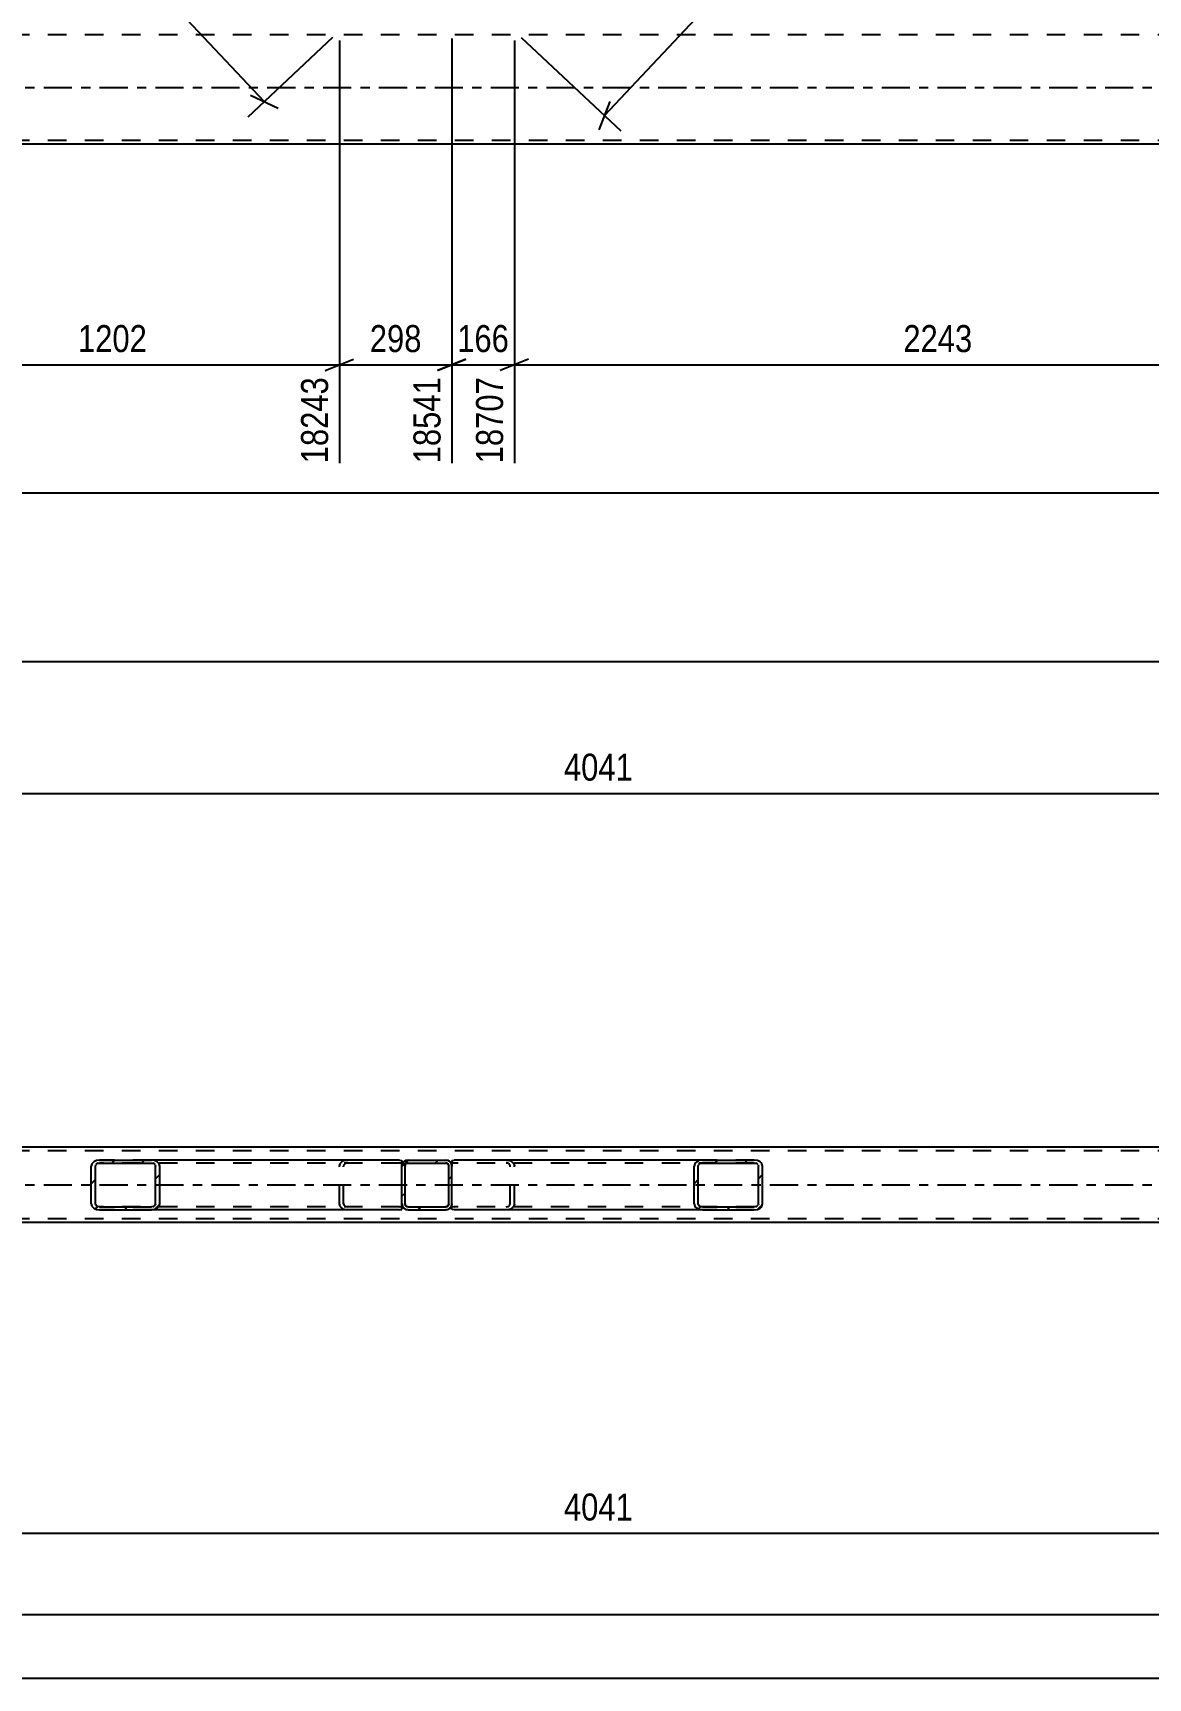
# Model space of a CAD drawing. Header units: millimetres. Extents: x -178 to 1011, y -683 to 158.
# Drawn here: x 657.3 to 775.4, y -296.2 to -121.8 of the extents above; entities that cross this region are included whole.
import ezdxf

# ---------------------------------------------------------------- set-up
doc = ezdxf.new("R2010")
doc.units = ezdxf.units.MM
doc.linetypes.add('DXK_LINE_DOT2', pattern=[3.9198, 1.9599, -1.9599])
doc.linetypes.add('DXK_LINE_DOT3', pattern=[5.9187, 2.979, -0.9799, 0.9799, -0.9799])
doc.styles.add('Arial Narrow', font='ARIALN.TTF', dxfattribs={"height": 0.2})

# ---------------------------------------------------------------- blocks, each defined once
blk = doc.blocks.new('Part-570387747-8058 - 7586')
at = {"color": 7, "linetype": 'DXK_LINE_DOT2'}
for p, q in [((798, -122), (-40, -122)), ((798, -133.2), (-40, -133.2)), ((798, -133.6), (-27.5, -133.6))]:
    blk.add_line(p, q, dxfattribs=at)
at = {"color": 7, "linetype": 'DXK_LINE_DOT3'}
blk.add_line((-40, -127.6), (798, -127.6), dxfattribs=at)
at = {"color": 2, "linetype": 'Continuous'}
blk.add_line((793.2, -133.6), (645.5, -133.6), dxfattribs=at)
blk = doc.blocks.new('Part-570387747-6409 - 6363')
at = {"linetype": 'Continuous'}
h = blk.add_hatch(dxfattribs=at)
h.set_pattern_fill('', scale=0.7, style=0, pattern_type=0)
h.set_pattern_definition([(45, (701.2457, -246.533), (-1.57154, 1.57154), [])])
h.paths.add_polyline_path([(701, -246.58), (701.25, -246.53), (701.45, -246.39), (701.59, -246.19), (701.64, -245.94), (701.64, -241.94), (701.59, -241.7), (701.45, -241.49), (701.25, -241.35), (701, -241.3), (697, -241.3), (696.76, -241.35), (696.55, -241.49), (696.41, -241.7), (696.36, -241.94), (696.36, -245.94), (696.41, -246.19), (696.55, -246.39), (696.76, -246.53), (697, -246.58)])
h.paths.add_polyline_path([(696.88, -246.24), (696.77, -246.17), (696.71, -246.06), (696.68, -245.94), (696.68, -241.94), (696.71, -241.82), (696.77, -241.72), (696.88, -241.65), (697, -241.62), (701, -241.62), (701.12, -241.65), (701.23, -241.72), (701.3, -241.82), (701.32, -241.94), (701.32, -245.94), (701.3, -246.06), (701.23, -246.17), (701.12, -246.24), (701, -246.26), (697, -246.26)])
at = {"color": 7, "linetype": 'DXK_LINE_DOT2'}
for p, q in [((696.36, -241.94), (696.41, -241.7)), ((696.36, -245.94), (696.36, -241.94)), ((696.71, -241.82), (696.68, -241.94)), ((696.68, -245.94), (696.68, -241.94)), ((696.76, -241.35), (697, -241.3)), ((697, -241.62), (696.88, -241.65)), ((697, -241.3), (701, -241.3)), ((697, -241.62), (701, -241.62)), ((701, -241.3), (701.25, -241.35)), ((701.12, -241.65), (701, -241.62)), ((701.32, -241.94), (701.3, -241.82)), ((701.32, -245.94), (701.32, -241.94)), ((701.59, -241.7), (701.64, -241.94)), ((701.64, -245.94), (701.64, -241.94)), ((696.41, -246.19), (696.36, -245.94)), ((696.68, -245.94), (696.71, -246.06)), ((701.3, -246.06), (701.32, -245.94)), ((701.64, -245.94), (701.59, -246.19)), ((697, -246.58), (696.76, -246.53)), ((696.88, -246.24), (697, -246.26)), ((697, -246.26), (701, -246.26)), ((697, -246.58), (701, -246.58)), ((701, -246.26), (701.12, -246.24)), ((701.25, -246.53), (701, -246.58))]:
    blk.add_line(p, q, dxfattribs=at)
at = {"color": 2, "linetype": 'Continuous'}
for p, q in [((696.41, -241.7), (696.36, -241.94)), ((696.36, -245.94), (696.36, -241.94)), ((696.68, -241.94), (696.71, -241.82)), ((696.68, -245.94), (696.68, -241.94)), ((697, -241.3), (696.76, -241.35)), ((696.88, -241.65), (697, -241.62)), ((697, -241.3), (701, -241.3)), ((697, -241.62), (701, -241.62)), ((701.25, -241.35), (701, -241.3)), ((701, -241.62), (701.12, -241.65)), ((701.3, -241.82), (701.32, -241.94)), ((701.32, -245.94), (701.32, -241.94)), ((701.64, -241.94), (701.59, -241.7)), ((701.64, -245.94), (701.64, -241.94)), ((696.36, -245.94), (696.41, -246.19)), ((696.71, -246.06), (696.68, -245.94)), ((701.32, -245.94), (701.3, -246.06)), ((701.59, -246.19), (701.64, -245.94)), ((696.76, -246.53), (697, -246.58)), ((697, -246.26), (696.88, -246.24)), ((697, -246.26), (701, -246.26)), ((697, -246.58), (701, -246.58)), ((701.12, -246.24), (701, -246.26)), ((701, -246.58), (701.25, -246.53))]:
    blk.add_line(p, q, dxfattribs=at)
at = {"color": 7, "linetype": 'DXK_LINE_DOT2'}
for centre, radius, start, end in [((697, -241.94), 0.64, 112.5, 157.5), ((697, -241.94), 0.32, 112.5, 157.5), ((701, -241.94), 0.32, 22.5, 67.5), ((701, -241.94), 0.64, 22.5, 67.5), ((697, -245.94), 0.64, 202.5, 247.5), ((697, -245.94), 0.32, 202.5, 247.5), ((701, -245.94), 0.32, 292.5, 337.5), ((701, -245.94), 0.64, 292.5, 337.5)]:
    blk.add_arc(centre, radius, start, end, dxfattribs=at)
at = {"color": 2, "linetype": 'Continuous'}
for centre, radius, start, end in [((697, -241.94), 0.64, 112.5, 157.5), ((697, -241.94), 0.32, 112.5, 157.5), ((701, -241.94), 0.32, 22.5, 67.5), ((701, -241.94), 0.64, 22.5, 67.5), ((697, -245.94), 0.64, 202.5, 247.5), ((697, -245.94), 0.32, 202.5, 247.5), ((701, -245.94), 0.32, 292.5, 337.5), ((701, -245.94), 0.64, 292.5, 337.5)]:
    blk.add_arc(centre, radius, start, end, dxfattribs=at)
blk = doc.blocks.new('Part-570387747-6525 - 6363')
at = {"color": 7, "linetype": 'DXK_LINE_DOT2'}
for p, q in [((798, -240.34), (-40, -240.34)), ((798, -247.54), (-40, -247.54))]:
    blk.add_line(p, q, dxfattribs=at)
at = {"color": 2, "linetype": 'Continuous'}
for p, q in [((793.2, -239.94), (-35.2, -239.94)), ((793.2, -247.94), (-35.2, -247.94))]:
    blk.add_line(p, q, dxfattribs=at)
at = {"color": 7, "linetype": 'DXK_LINE_DOT3'}
blk.add_line((-40, -243.94), (798, -243.94), dxfattribs=at)
blk = doc.blocks.new('Part-570387747-6592 - 6363')
at = {"linetype": 'Continuous'}
h = blk.add_hatch(dxfattribs=at)
h.set_pattern_fill('', scale=0.7, style=0, pattern_type=0)
h.set_pattern_definition([(45, (734.0182, -246.533), (-1.57154, 1.57154), [])])
h.paths.add_polyline_path([(733.68, -246.58), (734.02, -246.53), (734.3, -246.39), (734.49, -246.19), (734.56, -245.94), (734.56, -241.94), (734.49, -241.7), (734.3, -241.49), (734.02, -241.35), (733.68, -241.3), (728.19, -241.3), (727.85, -241.35), (727.57, -241.49), (727.38, -241.7), (727.31, -241.94), (727.31, -245.94), (727.38, -246.19), (727.57, -246.39), (727.85, -246.53), (728.19, -246.58)])
h.paths.add_polyline_path([(728.02, -246.24), (727.88, -246.17), (727.79, -246.06), (727.75, -245.94), (727.75, -241.94), (727.79, -241.82), (727.88, -241.72), (728.02, -241.65), (728.19, -241.62), (733.68, -241.62), (733.85, -241.65), (733.99, -241.72), (734.09, -241.82), (734.12, -241.94), (734.12, -245.94), (734.09, -246.06), (733.99, -246.17), (733.85, -246.24), (733.68, -246.26), (728.19, -246.26)])
at = {"color": 2, "linetype": 'Continuous'}
for p, q in [((701.64, -241.34), (701.9, -241.3)), ((701.64, -241.34), (701.64, -241.94)), ((728.19, -241.3), (701.9, -241.3)), ((727.38, -241.7), (727.31, -241.94)), ((727.31, -245.94), (727.31, -241.94)), ((727.75, -241.94), (727.79, -241.82)), ((727.75, -245.94), (727.75, -241.94)), ((728.19, -241.3), (727.85, -241.35)), ((728.02, -241.65), (728.19, -241.62)), ((728.19, -241.3), (733.68, -241.3)), ((728.19, -241.62), (733.68, -241.62)), ((734.02, -241.35), (733.68, -241.3)), ((733.68, -241.62), (733.85, -241.65)), ((734.09, -241.82), (734.12, -241.94)), ((734.12, -245.94), (734.12, -241.94)), ((734.56, -241.94), (734.49, -241.7)), ((734.56, -245.94), (734.56, -241.94)), ((701.64, -246.53), (701.64, -245.94)), ((727.31, -245.94), (727.38, -246.19)), ((727.79, -246.06), (727.75, -245.94)), ((734.12, -245.94), (734.09, -246.06)), ((734.49, -246.19), (734.56, -245.94)), ((701.64, -246.54), (701.64, -246.53)), ((701.9, -246.58), (701.64, -246.54)), ((728.19, -246.58), (701.9, -246.58)), ((727.85, -246.53), (728.19, -246.58)), ((728.19, -246.26), (728.02, -246.24)), ((728.19, -246.26), (733.68, -246.26)), ((728.19, -246.58), (733.68, -246.58)), ((733.85, -246.24), (733.68, -246.26)), ((733.68, -246.58), (734.02, -246.53))]:
    blk.add_line(p, q, dxfattribs=at)
at = {"color": 7, "linetype": 'DXK_LINE_DOT2'}
for p, q in [((701.64, -241.34), (701.64, -241.69)), ((701.73, -241.65), (701.64, -241.69)), ((701.64, -246.39), (701.64, -241.94)), ((701.9, -241.62), (701.73, -241.65)), ((733.68, -241.62), (701.9, -241.62)), ((707.39, -241.3), (707.73, -241.35)), ((707.56, -241.65), (707.39, -241.62)), ((707.83, -241.94), (707.79, -241.82)), ((707.83, -245.94), (707.83, -241.94)), ((708.2, -241.7), (708.27, -241.94)), ((708.27, -245.94), (708.27, -241.94)), ((733.68, -241.3), (728.19, -241.3)), ((707.79, -246.06), (707.83, -245.94)), ((708.27, -245.94), (708.2, -246.19)), ((701.64, -246.19), (701.73, -246.24)), ((701.73, -246.24), (701.9, -246.26)), ((733.68, -246.26), (701.9, -246.26)), ((707.39, -246.26), (707.56, -246.24)), ((707.73, -246.53), (707.39, -246.58)), ((733.68, -246.58), (728.19, -246.58))]:
    blk.add_line(p, q, dxfattribs=at)
for centre, radius, start, end in [((707.46, -242.03), 0.401, 32.4104, 75.4453), ((707.52, -242.13), 0.802, 32.4104, 75.4453), ((707.46, -245.85), 0.401, 284.5547, 327.5896), ((707.52, -245.76), 0.802, 284.5547, 327.5896)]:
    blk.add_arc(centre, radius, start, end, dxfattribs=at)
at = {"color": 2, "linetype": 'Continuous'}
for centre, radius, start, end in [((728.06, -242.13), 0.802, 104.5547, 147.5896), ((728.12, -242.03), 0.401, 104.5547, 147.5896), ((733.75, -242.03), 0.401, 32.4104, 75.4453), ((733.82, -242.13), 0.802, 32.4104, 75.4453), ((728.06, -245.76), 0.802, 212.4104, 255.4453), ((728.12, -245.85), 0.401, 212.4104, 255.4453), ((733.75, -245.85), 0.401, 284.5547, 327.5896), ((733.82, -245.76), 0.802, 284.5547, 327.5896)]:
    blk.add_arc(centre, radius, start, end, dxfattribs=at)
blk = doc.blocks.new('Part-570387747-6635 - 6363')
at = {"linetype": 'Continuous'}
h = blk.add_hatch(dxfattribs=at)
h.set_pattern_fill('', scale=0.7, style=0, pattern_type=0)
h.set_pattern_definition([(45, (670.1468, -246.533), (-1.57154, 1.57154), [])])
h.paths.add_polyline_path([(669.81, -246.58), (670.15, -246.53), (670.43, -246.39), (670.62, -246.19), (670.69, -245.94), (670.69, -241.94), (670.62, -241.7), (670.43, -241.49), (670.15, -241.35), (669.81, -241.3), (664.32, -241.3), (663.98, -241.35), (663.7, -241.49), (663.51, -241.7), (663.44, -241.94), (663.44, -245.94), (663.51, -246.19), (663.7, -246.39), (663.98, -246.53), (664.32, -246.58)])
h.paths.add_polyline_path([(664.15, -246.24), (664.01, -246.17), (663.91, -246.06), (663.88, -245.94), (663.88, -241.94), (663.91, -241.82), (664.01, -241.72), (664.15, -241.65), (664.32, -241.62), (669.81, -241.62), (669.98, -241.65), (670.12, -241.72), (670.22, -241.82), (670.25, -241.94), (670.25, -245.94), (670.22, -246.06), (670.12, -246.17), (669.98, -246.24), (669.81, -246.26), (664.32, -246.26)])
at = {"color": 2, "linetype": 'Continuous'}
for p, q in [((663.51, -241.7), (663.44, -241.94)), ((663.44, -245.94), (663.44, -241.94)), ((663.88, -241.94), (663.91, -241.82)), ((663.88, -245.94), (663.88, -241.94)), ((664.32, -241.3), (663.98, -241.35)), ((664.15, -241.65), (664.32, -241.62)), ((664.32, -241.3), (669.81, -241.3)), ((664.32, -241.62), (669.81, -241.62)), ((696.1, -241.3), (669.81, -241.3)), ((670.15, -241.35), (669.81, -241.3)), ((669.81, -241.62), (669.98, -241.65)), ((670.22, -241.82), (670.25, -241.94)), ((670.25, -245.94), (670.25, -241.94)), ((670.69, -241.94), (670.62, -241.7)), ((670.69, -245.94), (670.69, -241.94)), ((696.1, -241.3), (696.36, -241.34)), ((696.36, -241.34), (696.36, -241.35)), ((696.36, -241.35), (696.36, -241.49)), ((696.36, -241.49), (696.36, -241.94)), ((663.44, -245.94), (663.51, -246.19)), ((663.91, -246.06), (663.88, -245.94)), ((670.25, -245.94), (670.22, -246.06)), ((670.62, -246.19), (670.69, -245.94)), ((696.36, -246.54), (696.36, -245.94)), ((663.98, -246.53), (664.32, -246.58)), ((664.32, -246.26), (664.15, -246.24)), ((664.32, -246.26), (669.81, -246.26)), ((664.32, -246.58), (669.81, -246.58)), ((669.98, -246.24), (669.81, -246.26)), ((669.81, -246.58), (670.15, -246.53)), ((696.1, -246.58), (669.81, -246.58)), ((696.1, -246.58), (696.36, -246.54))]:
    blk.add_line(p, q, dxfattribs=at)
at = {"color": 7, "linetype": 'DXK_LINE_DOT2'}
for p, q in [((669.81, -241.3), (664.32, -241.3)), ((696.1, -241.62), (664.32, -241.62)), ((689.73, -241.94), (689.8, -241.7)), ((689.73, -245.94), (689.73, -241.94)), ((690.21, -241.82), (690.17, -241.94)), ((690.17, -245.94), (690.17, -241.94)), ((690.28, -241.35), (690.61, -241.3)), ((690.61, -241.62), (690.44, -241.65)), ((696.27, -241.65), (696.1, -241.62)), ((696.36, -241.69), (696.27, -241.65)), ((696.36, -241.49), (696.36, -241.69)), ((696.36, -245.94), (696.36, -241.7)), ((689.8, -246.19), (689.73, -245.94)), ((690.17, -245.94), (690.21, -246.06)), ((696.1, -246.26), (664.32, -246.26)), ((669.81, -246.58), (664.32, -246.58)), ((690.61, -246.58), (690.28, -246.53)), ((690.44, -246.24), (690.61, -246.26)), ((696.1, -246.26), (696.27, -246.24)), ((696.27, -246.24), (696.36, -246.19))]:
    blk.add_line(p, q, dxfattribs=at)
at = {"color": 2, "linetype": 'Continuous'}
for centre, radius, start, end in [((664.18, -242.13), 0.802, 104.5547, 147.5896), ((664.25, -242.03), 0.401, 104.5547, 147.5896), ((669.88, -242.03), 0.401, 32.4104, 75.4453), ((669.95, -242.13), 0.802, 32.4104, 75.4453), ((664.18, -245.76), 0.802, 212.4104, 255.4453), ((664.25, -245.85), 0.401, 212.4104, 255.4453), ((669.88, -245.85), 0.401, 284.5547, 327.5896), ((669.95, -245.76), 0.802, 284.5547, 327.5896)]:
    blk.add_arc(centre, radius, start, end, dxfattribs=at)
at = {"color": 7, "linetype": 'DXK_LINE_DOT2'}
for centre, radius, start, end in [((690.48, -242.13), 0.802, 104.5547, 147.5896), ((690.55, -242.03), 0.401, 104.5547, 147.5896), ((690.48, -245.76), 0.802, 212.4104, 255.4453), ((690.55, -245.85), 0.401, 212.4104, 255.4453)]:
    blk.add_arc(centre, radius, start, end, dxfattribs=at)
blk = doc.blocks.new('StraightDimension-570387747-8504 - 7586')
at = {"color": 7, "linetype": 'Continuous'}
for p, q in [((641.64, -122.6), (641.64, -167.43)), ((689.73, -122.6), (689.73, -167.43)), ((643.14, -156.39), (640.14, -157.59)), ((688.23, -157.59), (691.23, -156.39)), ((641.64, -156.99), (689.73, -156.99))]:
    blk.add_line(p, q, dxfattribs=at)
at = {"color": 0}
blk.add_wipeout([(669.94, -156.24), (669.94, -152.04), (661.43, -152.04), (661.43, -156.24)], dxfattribs=at)
at = {"color": 0, "linetype": 'Continuous'}
blk.add_wipeout([(689.13, -157.69), (684.93, -157.69), (684.93, -168.03), (689.13, -168.03)], dxfattribs=at)
at = {"color": 3, "style": 'Arial Narrow'}
blk.add_text('1202', height=2.863, dxfattribs=at).set_placement((662.03, -155.64))
at = {"color": 3, "linetype": 'Continuous', "style": 'Arial Narrow'}
blk.add_text('18243', height=2.863, rotation=90.0002, dxfattribs=at).set_placement((688.53, -167.43))
blk = doc.blocks.new('StraightDimension-570387747-9321 - 7586')
at = {"color": 7, "linetype": 'Continuous'}
blk.add_line((-41, -170.58), (839, -170.58), dxfattribs=at)
blk = doc.blocks.new('StraightDimension-570387747-8198 - 7586')
at = {"color": 7, "linetype": 'Continuous'}
for p, q in [((817.09, -6.69), (827.97, -16.91)), ((825.63, -16.77), (826.81, -13.77)), ((717.8, -130.56), (826.22, -15.27)), ((709, -122.29), (719.54, -132.2)), ((718.39, -129.06), (717.2, -132.06))]:
    blk.add_line(p, q, dxfattribs=at)
at = {"color": 0}
blk.add_wipeout([(774.38, -69.3), (771.32, -66.42), (765.49, -72.62), (768.54, -75.5)], dxfattribs=at)
at = {"color": 3, "style": 'Arial Narrow'}
blk.add_text('3957', height=2.863, rotation=46.7591, dxfattribs=at).set_placement((768.52, -74.65))
blk = doc.blocks.new('StraightDimension-570387747-8478 - 7586')
at = {"color": 7, "linetype": 'Continuous'}
for p, q in [((701.64, -122.41), (701.64, -167.43)), ((708.27, -122.6), (708.27, -167.43)), ((700.14, -157.59), (703.14, -156.39)), ((709.77, -156.39), (706.77, -157.59)), ((701.64, -156.99), (708.27, -156.99))]:
    blk.add_line(p, q, dxfattribs=at)
at = {"color": 0}
blk.add_wipeout([(708.3, -156.24), (708.3, -152.04), (701.61, -152.04), (701.61, -156.24)], dxfattribs=at)
at = {"color": 0, "linetype": 'Continuous'}
blk.add_wipeout([(707.67, -157.69), (703.47, -157.69), (703.47, -168.03), (707.67, -168.03)], dxfattribs=at)
at = {"color": 3, "style": 'Arial Narrow'}
blk.add_text('166', height=2.863, dxfattribs=at).set_placement((702.21, -155.64))
at = {"color": 3, "linetype": 'Continuous', "style": 'Arial Narrow'}
blk.add_text('18707', height=2.863, rotation=90.0002, dxfattribs=at).set_placement((707.07, -167.43))
blk = doc.blocks.new('StraightDimension-570387747-8465 - 7586')
at = {"color": 7, "linetype": 'Continuous'}
for p, q in [((708.27, -122.6), (708.27, -167.43)), ((798, -134.6), (798, -167.43)), ((709.77, -156.39), (706.77, -157.59)), ((796.5, -157.59), (799.5, -156.39)), ((708.27, -156.99), (798, -156.99))]:
    blk.add_line(p, q, dxfattribs=at)
at = {"color": 0}
blk.add_wipeout([(757.39, -156.24), (757.39, -152.04), (748.88, -152.04), (748.88, -156.24)], dxfattribs=at)
at = {"color": 0, "linetype": 'Continuous'}
blk.add_wipeout([(797.4, -157.69), (793.2, -157.69), (793.2, -168.03), (797.4, -168.03)], dxfattribs=at)
at = {"color": 3, "style": 'Arial Narrow'}
blk.add_text('2243', height=2.863, dxfattribs=at).set_placement((749.48, -155.64))
at = {"color": 3, "linetype": 'Continuous', "style": 'Arial Narrow'}
blk.add_text('20950', height=2.863, rotation=90.0002, dxfattribs=at).set_placement((796.8, -167.43))
blk = doc.blocks.new('StraightDimension-570387747-8491 - 7586')
at = {"color": 7, "linetype": 'Continuous'}
for p, q in [((689.73, -122.6), (689.73, -167.43)), ((701.64, -122.41), (701.64, -167.43)), ((688.23, -157.59), (691.23, -156.39)), ((703.14, -156.39), (700.14, -157.59)), ((689.73, -156.99), (701.64, -156.99))]:
    blk.add_line(p, q, dxfattribs=at)
at = {"color": 0}
blk.add_wipeout([(699.03, -156.24), (699.03, -152.04), (692.35, -152.04), (692.35, -156.24)], dxfattribs=at)
at = {"color": 0, "linetype": 'Continuous'}
blk.add_wipeout([(701.04, -157.69), (696.84, -157.69), (696.84, -168.03), (701.04, -168.03)], dxfattribs=at)
at = {"color": 3, "style": 'Arial Narrow'}
blk.add_text('298', height=2.863, dxfattribs=at).set_placement((692.95, -155.64))
at = {"color": 3, "linetype": 'Continuous', "style": 'Arial Narrow'}
blk.add_text('18541', height=2.863, rotation=90.0002, dxfattribs=at).set_placement((700.44, -167.43))
blk = doc.blocks.new('StraightDimension-570387747-9482 - 7586')
at = {"color": 7, "linetype": 'Continuous'}
for p, q in [((635.63, -65.53), (626.65, -73.98)), ((629.86, -73.02), (626.93, -71.66)), ((628.39, -72.34), (681.77, -129.09)), ((689.01, -122.29), (680.02, -130.74)), ((680.3, -128.41), (683.23, -129.77))]:
    blk.add_line(p, q, dxfattribs=at)
at = {"color": 0}
blk.add_wipeout([(658.54, -103.3), (661.6, -100.43), (655.77, -94.22), (652.71, -97.1)], dxfattribs=at)
at = {"color": 3, "style": 'Arial Narrow'}
blk.add_text('1948', height=2.863, rotation=-46.7591, dxfattribs=at).set_placement((653.56, -97.13))
blk = doc.blocks.new('StraightDimension-570387747-6890 - 6363')
at = {"color": 7, "linetype": 'Continuous'}
blk.add_line((-41, -296.23), (799, -296.23), dxfattribs=at)
blk = doc.blocks.new('StraightDimension-570387747-6738 - 6363')
at = {"color": 7, "linetype": 'Continuous'}
for p, q in [((636.36, -253.16), (636.36, -283.27)), ((798, -253.74), (798, -283.27)), ((637.86, -280.27), (634.86, -281.47)), ((796.5, -281.47), (799.5, -280.27)), ((636.36, -280.87), (798, -280.87))]:
    blk.add_line(p, q, dxfattribs=at)
at = {"color": 0}
blk.add_wipeout([(721.44, -280.12), (721.44, -275.92), (712.92, -275.92), (712.92, -280.12)], dxfattribs=at)
at = {"color": 3, "style": 'Arial Narrow'}
blk.add_text('4041', height=2.863, dxfattribs=at).set_placement((713.52, -279.52))
blk = doc.blocks.new('StraightDimension-570387747-6841 - 6363')
at = {"color": 7, "linetype": 'Continuous'}
for p, q in [((636.36, -235.04), (636.36, -191.99)), ((798, -238.94), (798, -191.99)), ((637.86, -201.83), (634.86, -203.03)), ((796.5, -203.03), (799.5, -201.83)), ((636.36, -202.43), (798, -202.43))]:
    blk.add_line(p, q, dxfattribs=at)
at = {"color": 0, "linetype": 'Continuous'}
blk.add_wipeout([(797.4, -191.39), (793.2, -191.39), (793.2, -201.73), (797.4, -201.73)], dxfattribs=at)
at = {"color": 0}
blk.add_wipeout([(721.44, -201.68), (721.44, -197.48), (712.92, -197.48), (712.92, -201.68)], dxfattribs=at)
at = {"color": 3, "linetype": 'Continuous', "style": 'Arial Narrow'}
blk.add_text('20950', height=2.863, rotation=90.0002, dxfattribs=at).set_placement((796.8, -201.13))
at = {"color": 3, "style": 'Arial Narrow'}
blk.add_text('4041', height=2.863, dxfattribs=at).set_placement((713.52, -201.08))
blk = doc.blocks.new('StraightDimension-570387747-6879 - 6363')
at = {"color": 7, "linetype": 'Continuous'}
blk.add_line((235.15, -188.44), (798, -188.44), dxfattribs=at)
blk = doc.blocks.new('StraightDimension-570387747-6935 - 6363')
at = {"color": 7, "linetype": 'Continuous'}
blk.add_line((-40, -289.49), (798, -289.49), dxfattribs=at)

msp = doc.modelspace()

# ---------------------------------------------------------------- block references
for name in ['Part-570387747-8058 - 7586', 'StraightDimension-570387747-6841 - 6363', 'Part-570387747-6525 - 6363', 'Part-570387747-6635 - 6363', 'Part-570387747-6409 - 6363', 'Part-570387747-6592 - 6363', 'StraightDimension-570387747-6890 - 6363']:
    msp.add_blockref(name, (0, 0))

# ---------------------------------------------------------------- next in the draw order: block references
for name in ['StraightDimension-570387747-8504 - 7586', 'StraightDimension-570387747-6879 - 6363', 'StraightDimension-570387747-6738 - 6363']:
    msp.add_blockref(name, (0, 0))

# ---------------------------------------------------------------- next in the draw order: block references
for name in ['StraightDimension-570387747-9321 - 7586', 'StraightDimension-570387747-6935 - 6363']:
    msp.add_blockref(name, (0, 0))

# ---------------------------------------------------------------- next in the draw order: block references
msp.add_blockref('StraightDimension-570387747-8198 - 7586', (0, 0))

# ---------------------------------------------------------------- next in the draw order: block references
msp.add_blockref('StraightDimension-570387747-8478 - 7586', (0, 0))

# ---------------------------------------------------------------- next in the draw order: block references
for name in ['StraightDimension-570387747-8491 - 7586', 'StraightDimension-570387747-8465 - 7586']:
    msp.add_blockref(name, (0, 0))

# ---------------------------------------------------------------- next in the draw order: block references
msp.add_blockref('StraightDimension-570387747-9482 - 7586', (0, 0))

doc.saveas('drawing.dxf')
